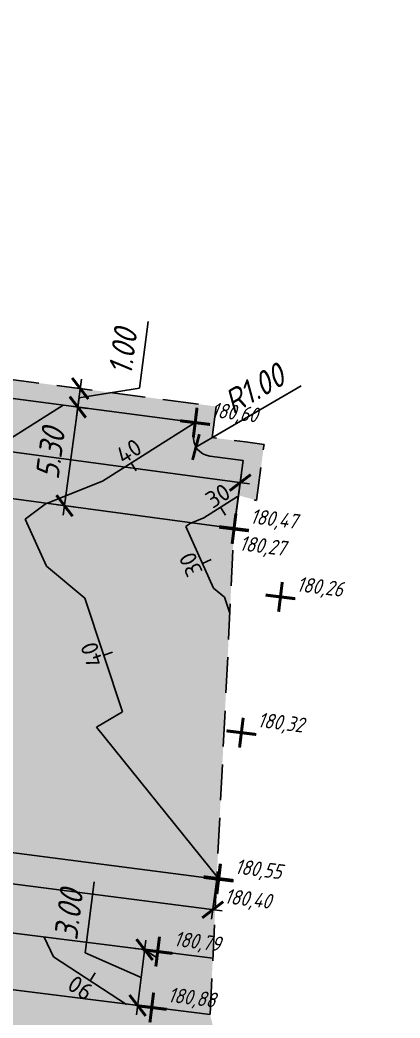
# Model space of a CAD drawing. Extents: x 8646 to 18206, y -17605 to -192.
# Drawn here: x 9248.5 to 9268.8, y -8885.2 to -8832 of the extents above; entities that cross this region are included whole.
import ezdxf
from ezdxf.enums import TextEntityAlignment as Align

# ---------------------------------------------------------------- set-up
doc = ezdxf.new("R2010")
doc.units = 0
doc.linetypes.add('ШТРИХОВАЯ2', pattern=[9.525, 6.35, -3.175])
doc.layers.get('0').update_dxf_attribs({"linetype": 'CONTINUOUS'})
doc.layers.get('DEFPOINTS').update_dxf_attribs({"linetype": 'CONTINUOUS'})
for name, color, linetype in [('_ГП_ВЕРТИКАЛКА', 1, 'CONTINUOUS'), ('ДВ_ГП_П_БОРТ_БР100_30_15', 140, 'CONTINUOUS'), ('ДВ_ГП_П_БОРТ_ГП1', 5, 'CONTINUOUS'), ('ДВ_ГП_П_БОРТ_ГП2-ГП3', 190, 'CONTINUOUS'), ('ДВ_ГП_П_ГАЗОН_РУЛОННЫЙ', 9, 'CONTINUOUS'), ('ДВ_ГП_П_ГРАНИЦА_РАБОТ', 230, 'ШТРИХОВАЯ2'), ('ДВ_ГП_П_ОФР_РАЗМЕРЫ_ОСН', 242, 'CONTINUOUS'), ('ДВ_ПП_ДО_ТИП2_РЕМОНТ_ПОКРЫ', 31, 'CONTINUOUS'), ('ДВ_ПП_ДО_ТИП5А_КАПРЕМОНТ_Т', 33, 'CONTINUOUS')]:
    doc.layers.add(name, color=color, linetype=linetype)
doc.styles.add('SMPLX_1_0', font='simplex8.shx', dxfattribs={"width": 0.8, "oblique": 15})
doc.styles.add('СПДС', font='isocpeur.ttf', dxfattribs={"width": 0.9, "oblique": 15})
doc.styles.add('ТВЕРЬУНИВЕРСАЛПРОЕКТ', font='isocpeur.ttf')
doc.dimstyles.new('ДЕЛОВОЙ_ВЕКТОР', dxfattribs={"dimtxt": 1.25, "dimasz": 1, "dimexe": 0.5, "dimexo": 0, "dimgap": 0.5, "dimtad": 1, "dimzin": 1, "dimtxsty": 'СПДС', "dimblk": 'ARCHTICK', "dimcen": 0, "dimdle": 0.5, "dimclrd": 256, "dimclre": 256, "dimclrt": 256, "dimazin": 3, "dimtfac": 1, "dimtmove": 0, "dimatfit": 3, "dimtolj": 1, "dimtzin": 9})
doc.dimstyles.new('ДЕЛОВОЙ_ВЕКТОР$4', dxfattribs={"dimtxt": 1.25, "dimasz": 1, "dimexe": 0.5, "dimexo": 0, "dimgap": 0.5, "dimtad": 1, "dimzin": 1, "dimtxsty": 'СПДС', "dimblk1": 'ARCHTICK', "dimsah": 1, "dimcen": 0, "dimdle": 0.5, "dimclrd": 256, "dimclre": 256, "dimclrt": 256, "dimazin": 3, "dimtfac": 1, "dimtmove": 0, "dimatfit": 3, "dimtolj": 1, "dimtzin": 9})

# ---------------------------------------------------------------- blocks, each defined once
blk = doc.blocks.new('_ARCHTICK')
at = {"color": 0, "linetype": 'BYBLOCK', "const_width": 0.15}
blk.add_lwpolyline([(-0.5, -0.5), (0.5, 0.5)], dxfattribs=at)
blk = doc.blocks.new('*D332')
at = {"layer": 'DEFPOINTS', "color": 0}
for p in [(9255.196, -8881.551), (9255.196, -8881.551), (9254.823, -8884.527)]:
    blk.add_point(p, dxfattribs=at)
at = {"layer": 'ДВ_ГП_П_ОФР_РАЗМЕРЫ_ОСН'}
for p, q in [((9252.025, -8881.72), (9252.5, -8877.939)), ((9254.76, -8885.024), (9255.258, -8881.055)), ((9255.009, -8883.039), (9252.025, -8881.72)), ((9255.196, -8881.551), (9254.7, -8881.489)), ((9254.823, -8884.527), (9254.326, -8884.465))]:
    blk.add_line(p, q, dxfattribs=at)
for p, rotation in [((9255.196, -8881.551), 82.84548946786047), ((9254.823, -8884.527), 262.8454894678605)]:
    blk.add_blockref('_ARCHTICK', p, dxfattribs=dict(at, rotation=rotation))
at = {"layer": 'ДВ_ГП_П_ОФР_РАЗМЕРЫ_ОСН', "insert": (9251.146, -8879.689), "char_height": 1.25, "attachment_point": 5, "rotation": 82.8455, "style": 'СПДС'}
blk.add_mtext('\\A1;3.00', dxfattribs=at)
blk = doc.blocks.new('*D757')
at = {"layer": 'DEFPOINTS', "color": 0}
for p in [(9223.796, -8854.241), (9260.296, -8856.662), (9259.967, -8859.109)]:
    blk.add_point(p, dxfattribs=at)
at = {"layer": 'ДВ_ГП_П_ОФР_РАЗМЕРЫ_ОСН'}
for p, q in [((9223.796, -8854.241), (9224.192, -8851.299)), ((9223.63, -8851.727), (9260.792, -8856.729)), ((9259.967, -8859.109), (9260.363, -8856.167))]:
    blk.add_line(p, q, dxfattribs=at)
for p, rotation in [((9224.125, -8851.794), 172.3350208561763), ((9260.296, -8856.662), 352.3350208561764)]:
    blk.add_blockref('_ARCHTICK', p, dxfattribs=dict(at, rotation=rotation))
at = {"layer": 'ДВ_ГП_П_ОФР_РАЗМЕРЫ_ОСН', "insert": (9242.361, -8853.113), "char_height": 1.25, "attachment_point": 5, "rotation": 352.335, "style": 'СПДС'}
blk.add_mtext('\\A1;36.50', dxfattribs=at)
blk = doc.blocks.new('*D850')
at = {"layer": 'DEFPOINTS', "color": 0}
for p in [(9182.343, -8867.842), (9259.042, -8877.797), (9258.831, -8879.426)]:
    blk.add_point(p, dxfattribs=at)
at = {"layer": 'ДВ_ГП_П_ОФР_РАЗМЕРЫ_ОСН'}
for p, q in [((9182.343, -8867.842), (9182.067, -8869.967)), ((9181.636, -8869.407), (9259.327, -8879.49)), ((9259.042, -8877.797), (9258.767, -8879.921))]:
    blk.add_line(p, q, dxfattribs=at)
for p, rotation in [((9182.132, -8869.471), 172.6050276882135), ((9258.831, -8879.426), 352.6050276882135)]:
    blk.add_blockref('_ARCHTICK', p, dxfattribs=dict(at, rotation=rotation))
at = {"layer": 'ДВ_ГП_П_ОФР_РАЗМЕРЫ_ОСН', "insert": (9220.626, -8873.333), "char_height": 1.25, "attachment_point": 5, "rotation": 352.605, "style": 'СПДС'}
blk.add_mtext('\\A1;77.34', dxfattribs=at)
blk = doc.blocks.new('M_POINT_06')
at = {"const_width": 0.2}
for points in [[(0, 1), (0, -1)], [(-1, 0), (1, 0)]]:
    blk.add_lwpolyline(points, dxfattribs=at)
at = {"color": 0, "linetype": 'BYBLOCK'}
blk.add_point((0, 0), dxfattribs=at)
at = {"color": 0, "linetype": 'BYBLOCK', "style": 'SMPLX_1_0', "oblique": 15, "width": 0.8}
for tag, p in [('NORTH', (1, 3.5)), ('EAST', (1, 2)), ('ELEVATION', (1, 0.5)), ('DESCRIPTION', (1, -1))]:
    blk.add_attdef(tag, p, '', height=1, dxfattribs=at)
for tag, p in [('Z', (-1, 2)), ('NUMBER', (-1, 0.5)), ('CODE1', (-1, -1)), ('CODE2', (-1, -2.5)), ('CODE3', (-1, -4))]:
    blk.add_attdef(tag, text='', height=1, dxfattribs=at).set_placement(p, align=Align.RIGHT)
blk = doc.blocks.new('*U996')
at = {"color": 0, "linetype": 'CONTINUOUS'}
blk.add_lwpolyline([(0, 0), (-0.217, 0.451)], dxfattribs=at)
at = {"color": 0, "linetype": 'CONTINUOUS', "style": 'ТВЕРЬУНИВЕРСАЛПРОЕКТ', "flags": 4}
blk.add_attdef('ГОРИЗОНТАЛЬ', (0.442, 0.051), '', height=0.9, rotation=205.674, dxfattribs=at)
blk = doc.blocks.new('*U997')
at = {"color": 0, "linetype": 'CONTINUOUS'}
blk.add_lwpolyline([(0, 0), (-0.262, 0.426)], dxfattribs=at)
at = {"color": 0, "linetype": 'CONTINUOUS', "style": 'ТВЕРЬУНИВЕРСАЛПРОЕКТ', "flags": 4}
blk.add_attdef('ГОРИЗОНТАЛЬ', (0.434, 0.096), '', height=0.9, rotation=211.5425, dxfattribs=at)
blk = doc.blocks.new('M_POINT_04')
at = {"color": 0, "const_width": 0.2}
for points in [[(0, 1), (0, -1)], [(-1, 0), (1, 0)]]:
    blk.add_lwpolyline(points, dxfattribs=at)
at = {"color": 0, "linetype": 'BYBLOCK'}
blk.add_point((0, 0), dxfattribs=at)
at = {"color": 0, "linetype": 'BYBLOCK', "style": 'SMPLX_1_0', "oblique": 15, "width": 0.8}
for tag, p in [('NORTH', (1, 3.5)), ('EAST', (1, 2)), ('ELEVATION', (1, 0.5)), ('DESCRIPTION', (1, -1))]:
    blk.add_attdef(tag, p, '', height=1, dxfattribs=at)
for tag, p in [('Z', (-1, 2)), ('NUMBER', (-1, 0.5)), ('CODE1', (-1, -1)), ('CODE2', (-1, -2.5)), ('CODE3', (-1, -4))]:
    blk.add_attdef(tag, text='', height=1, dxfattribs=at).set_placement(p, align=Align.RIGHT)
blk = doc.blocks.new('*U1055')
at = {"color": 0, "linetype": 'CONTINUOUS'}
blk.add_lwpolyline([(0, 0), (-0.451, 0.216)], dxfattribs=at)
at = {"color": 0, "linetype": 'CONTINUOUS', "style": 'ТВЕРЬУНИВЕРСАЛПРОЕКТ', "flags": 4}
blk.add_attdef('ГОРИЗОНТАЛЬ', (0.313, 0.316), '', height=0.9, rotation=244.3552, dxfattribs=at)
blk = doc.blocks.new('*D1266')
at = {"layer": 'DEFPOINTS', "color": 0}
for p in [(9258.8, -8854.261), (9257.936, -8854.765)]:
    blk.add_point(p, dxfattribs=at)
at = {"layer": 'ДВ_ГП_П_ОФР_РАЗМЕРЫ_ОСН'}
blk.add_line((9263.54, -8851.5), (9257.936, -8854.765), dxfattribs=at)
at = {"layer": 'ДВ_ГП_П_ОФР_РАЗМЕРЫ_ОСН', "rotation": 210.2275875407392}
blk.add_blockref('_ARCHTICK', (9257.936, -8854.765), dxfattribs=at)
at = {"layer": 'ДВ_ГП_П_ОФР_РАЗМЕРЫ_ОСН', "insert": (9261.036, -8851.657), "char_height": 1.25, "attachment_point": 5, "rotation": 30.2276, "style": 'СПДС'}
blk.add_mtext('\\A1;R1.00', dxfattribs=at)
blk = doc.blocks.new('*D1267')
at = {"layer": 'DEFPOINTS', "color": 0}
for p in [(9251.283, -8852.59), (9250.575, -8857.845), (9250.926, -8857.892)]:
    blk.add_point(p, dxfattribs=at)
at = {"layer": 'ДВ_ГП_П_ОФР_РАЗМЕРЫ_ОСН'}
for p, q in [((9251.699, -8852.142), (9250.859, -8858.388)), ((9251.283, -8852.59), (9252.128, -8852.704)), ((9250.575, -8857.845), (9251.421, -8857.959))]:
    blk.add_line(p, q, dxfattribs=at)
for p, rotation in [((9251.633, -8852.638), 82.3359128377716), ((9250.926, -8857.892), 262.3359128377716)]:
    blk.add_blockref('_ARCHTICK', p, dxfattribs=dict(at, rotation=rotation))
at = {"layer": 'ДВ_ГП_П_ОФР_РАЗМЕРЫ_ОСН', "insert": (9250.164, -8855.115), "char_height": 1.25, "attachment_point": 5, "rotation": 82.3359, "style": 'СПДС'}
blk.add_mtext('\\A1;5.30', dxfattribs=at)
blk = doc.blocks.new('*U1268')
at = {"color": 0, "linetype": 'CONTINUOUS'}
blk.add_lwpolyline([(0, 0), (0.385, 0.318)], dxfattribs=at)
at = {"color": 0, "linetype": 'CONTINUOUS', "style": 'ТВЕРЬУНИВЕРСАЛПРОЕКТ', "flags": 4}
blk.add_attdef('ГОРИЗОНТАЛЬ', (0.156, -0.417), '', height=0.9, rotation=129.5657, dxfattribs=at)
blk = doc.blocks.new('*D1271')
at = {"layer": 'DEFPOINTS', "color": 0}
for p in [(9251.763, -8851.645), (9251.763, -8851.645), (9251.632, -8852.637)]:
    blk.add_point(p, dxfattribs=at)
at = {"layer": 'ДВ_ГП_П_ОФР_РАЗМЕРЫ_ОСН'}
for p, q in [((9254.918, -8851.621), (9255.388, -8848.067)), ((9251.566, -8853.132), (9251.828, -8851.15)), ((9251.697, -8852.141), (9254.918, -8851.621)), ((9251.763, -8851.645), (9252.259, -8851.711)), ((9251.632, -8852.637), (9252.128, -8852.702))]:
    blk.add_line(p, q, dxfattribs=at)
for p, rotation in [((9251.763, -8851.645), 82.47339614147498), ((9251.632, -8852.637), 262.473396141475)]:
    blk.add_blockref('_ARCHTICK', p, dxfattribs=dict(at, rotation=rotation))
at = {"layer": 'ДВ_ГП_П_ОФР_РАЗМЕРЫ_ОСН', "insert": (9254.038, -8849.696), "char_height": 1.25, "attachment_point": 5, "rotation": 82.4734, "style": 'СПДС'}
blk.add_mtext('\\A1;1.00', dxfattribs=at)

msp = doc.modelspace()

# ---------------------------------------------------------------- hatches: boundary and pattern name
at = {"layer": 'ДВ_ГП_П_ГАЗОН_РУЛОННЫЙ'}
h = msp.add_hatch(color=256, dxfattribs=at)
h.dxf.hatch_style = 1
edge = h.paths.add_edge_path()
edge.add_line((9258.834, -8882.007), (9259.042, -8877.797))
edge.add_line((9259.042, -8877.797), (9182.343, -8867.842))
edge.add_line((9182.343, -8867.842), (9152.03, -8860.335))
edge.add_line((9152.03, -8860.335), (9005.826, -8841.827))
edge.add_arc((9005.073, -8847.78), 6, 82.7853, 143.6672)
edge.add_arc((9002.656, -8846.002), 3, 143.6693, 262.4656)
edge.add_line((9002.263, -8848.976), (9125.548, -8865.277))
edge.add_line((9125.548, -8865.277), (9258.834, -8882.007))
h = msp.add_hatch(color=256, dxfattribs=at)
h.dxf.hatch_style = 1
h.paths.add_polyline_path([(9259.012, -8852.603), (9244.561, -8850.694), (9244.796, -8851.733), (9257.894, -8853.464), (9257.808, -8854.135, 0.412949), (9258.67, -8855.253), (9260.445, -8855.487), (9260.201, -8857.335), (9261.173, -8857.611), (9261.567, -8854.626), (9260.576, -8854.496), (9258.8, -8854.261)])
h = msp.add_hatch(color=256, dxfattribs=at)
h.dxf.hatch_style = 1
edge = h.paths.add_edge_path()
edge.add_line((9258.684, -8885.012), (9231.625, -8881.616))
edge.add_arc((9231.252, -8884.592), 3, 82.8455, 99.3955)
edge.add_line((9230.762, -8881.633), (9224.004, -8891.01))
edge.add_arc((9224.9, -8890.564), 1, 206.4338, 263.2967)
edge.add_line((9224.783, -8891.558), (9228.578, -8892.004))
edge.add_arc((9228.462, -8892.997), 1, 10.4859, 83.2967, ccw=False)
edge.add_line((9229.445, -8892.815), (9229.692, -8894.148))
edge.add_line((9229.692, -8894.148), (9233.296, -8893.288))
edge.add_arc((9233.412, -8893.774), 0.5, 12.4994, 103.4244, ccw=False)
edge.add_line((9233.9, -8893.666), (9235.975, -8903.025))
edge.add_arc((9235.487, -8903.134), 0.5, -75.888, 12.4994, ccw=False)
edge.add_line((9235.609, -8903.619), (9233.727, -8904.092))
edge.add_line((9233.727, -8904.092), (9234.326, -8906.174))
edge.add_line((9234.326, -8906.174), (9241.83, -8904.028))
edge.add_arc((9241.005, -8901.143), 3, 285.9611, 368.3237)
edge.add_line((9243.973, -8900.709), (9243.132, -8894.961))
edge.add_line((9243.132, -8894.961), (9243.07, -8894.538))
edge.add_line((9243.07, -8894.538), (9256.23, -8893.044))
edge.add_line((9256.23, -8893.044), (9258.896, -8904.974))
edge.add_line((9258.896, -8904.974), (9263.836, -8904.07))
edge.add_line((9263.836, -8904.07), (9258.684, -8885.012))
at = {"layer": 'ДВ_ПП_ДО_ТИП2_РЕМОНТ_ПОКРЫ'}
h = msp.add_hatch(color=256, dxfattribs=at)
h.dxf.hatch_style = 1
edge = h.paths.add_edge_path()
edge.add_line((9259.042, -8877.797), (9259.967, -8859.109))
edge.add_line((9259.967, -8859.109), (9223.796, -8854.241))
edge.add_line((9223.796, -8854.241), (9197.743, -8853.862))
edge.add_line((9197.743, -8853.862), (9147.992, -8847.537))
edge.add_arc((9148.37, -8844.561), 3, 171.6794, 262.7553, ccw=False)
edge.add_line((9145.401, -8844.127), (9140.086, -8843.498))
edge.add_line((9140.086, -8843.498), (9138.176, -8858.581))
edge.add_line((9138.176, -8858.581), (9152.03, -8860.335))
edge.add_line((9152.03, -8860.335), (9182.343, -8867.842))
edge.add_line((9182.343, -8867.842), (9259.042, -8877.797))
at = {"layer": 'ДВ_ПП_ДО_ТИП5А_КАПРЕМОНТ_Т'}
h = msp.add_hatch(color=256, dxfattribs=at)
h.dxf.hatch_style = 1
h.paths.add_polyline_path([(9257.893, -8853.464), (9224.494, -8849.051), (9223.796, -8854.241), (9259.967, -8859.109), (9260.445, -8855.487), (9258.67, -8855.253, -0.412056), (9257.808, -8854.138)])
h = msp.add_hatch(color=256, dxfattribs=at)
h.dxf.hatch_style = 1
h.paths.add_polyline_path([(9195.414, -8909.08), (9182.264, -8911.664), (9182.28, -8911.557), (9182.241, -8911.565), (9181.925, -8910.202), (9197.799, -8907.083), (9199.048, -8910.958, 0.559062), (9200.703, -8911.362), (9220.211, -8892.059, 0.051523), (9220.733, -8891.424), (9226.674, -8882.449, 0.556309), (9225.965, -8880.905), (9132.536, -8869.178, 0.218605), (9130.148, -8869.931), (9104.291, -8893.352, 0.245235), (9103.971, -8894.22), (9105.439, -8905.705), (9103.951, -8905.895), (9102.206, -8892.247), (9103.459, -8892.082), (9127.593, -8870.222), (9129.074, -8868.88), (9127.559, -8868.71, 0.14249), (9127.046, -8868.489), (9125.165, -8868.252), (9111.18, -8866.403, -0.265485), (9101.522, -8865.126), (9046.476, -8857.848), (9046.803, -8855.369), (9069.097, -8858.171), (9085.655, -8860.271), (9102.916, -8862.451), (9125.548, -8865.277), (9258.834, -8882.007), (9258.685, -8885.012), (9231.625, -8881.616, 0.285092), (9228.75, -8882.936), (9224.066, -8890.012, 0.55889), (9224.783, -8891.558), (9228.578, -8892.004, -0.328835), (9229.445, -8892.815), (9229.692, -8894.148), (9228.231, -8894.497), (9228.171, -8894.176, 0.328835), (9227.305, -8893.364), (9222.805, -8892.835, 0.203692), (9221.968, -8893.103, -0.02145), (9221.618, -8893.481), (9200.672, -8914.207, 0.282822), (9200.423, -8915.224), (9201.009, -8917.043), (9199.974, -8917.426, -0.208234), (9199.177, -8917.381), (9199.212, -8917.495, -0.136968), (9198.66, -8916.743), (9197.983, -8914.177), (9196.559, -8909.755, 0.38017)])

# ---------------------------------------------------------------- linework, layer by layer
at = {"color": 6}
msp.add_line((9257.894, -8853.464), (9252.954, -8856.576), dxfattribs=at)
at = {"layer": '_ГП_ВЕРТИКАЛКА'}
for p, q in [((9250.854, -8852.534), (9247.56, -8854.608)), ((9257.894, -8853.464), (9252.954, -8856.576)), ((9249.971, -8857.773), (9252.954, -8856.576)), ((9249.962, -8857.763), (9248.832, -8858.606)), ((9260.15, -8857.407), (9258.347, -8858.543)), ((9248.832, -8858.606), (9249.957, -8861.113)), ((9257.658, -8858.798), (9257.397, -8858.993)), ((9257.658, -8858.819), (9258.347, -8858.543)), ((9257.397, -8858.993), (9258.875, -8862.284)), ((9249.957, -8861.113), (9252.015, -8862.824)), ((9258.875, -8862.284), (9259.463, -8862.773)), ((9254.018, -8868.877), (9252.015, -8862.824)), ((9259.744, -8863.621), (9259.463, -8862.773)), ((9252.633, -8869.693), (9254.018, -8868.877)), ((9252.633, -8869.693), (9259.137, -8877.766)), ((9249.848, -8880.886), (9250.342, -8881.944)), ((9255.344, -8881.585), (9255.389, -8881.681)), ((9255.859, -8881.986), (9255.389, -8881.681)), ((9254.231, -8884.47), (9250.342, -8881.944))]:
    msp.add_line(p, q, dxfattribs=at)
at = {"layer": 'ДВ_ГП_П_БОРТ_БР100_30_15'}
for points in [[(9258.834, -8882.007), (9125.548, -8865.277), (9009.014, -8849.869)], [(9244.796, -8851.733), (9257.894, -8853.464), (9257.808, -8854.135)], [(9258.67, -8855.253), (9260.445, -8855.487)], [(9259.964, -8859.133), (9260.445, -8855.487)], [(9258.685, -8885.012), (9231.625, -8881.616)]]:
    msp.add_lwpolyline(points, dxfattribs=at)
msp.add_arc((9258.8, -8854.261), 1, 172.7281, 262.4806, dxfattribs=at)
at = {"layer": 'ДВ_ГП_П_БОРТ_ГП1'}
msp.add_lwpolyline([(9005.826, -8841.827), (9152.03, -8860.335), (9182.343, -8867.842), (9259.042, -8877.797)], dxfattribs=at)
at = {"layer": 'ДВ_ГП_П_БОРТ_ГП2-ГП3', "flags": 128}
msp.add_lwpolyline([(9223.796, -8854.241), (9259.968, -8859.109)], dxfattribs=at)
at = {"layer": 'ДВ_ГП_П_ГРАНИЦА_РАБОТ', "ltscale": 0.3, "flags": 128}
msp.add_lwpolyline([(9268.82, -8923.047), (9267.966, -8923.817), (9267.42, -8921.339), (9266.548, -8921.531), (9265.888, -8918.532), (9259.234, -8919.997), (9258.509, -8916.701), (9256.561, -8917.13), (9256.221, -8915.584), (9255.049, -8915.842), (9255.591, -8918.306), (9253.373, -8918.777), (9253.899, -8921.17), (9239.575, -8924.322), (9238.893, -8921.222), (9236.71, -8921.702), (9236.448, -8920.508), (9235.373, -8920.744), (9235.795, -8922.663), (9233.703, -8923.123), (9234.225, -8925.498), (9220.028, -8928.622), (9219.506, -8926.253), (9219.281, -8924.725), (9218.193, -8924.886), (9218.429, -8926.49), (9214.158, -8927.429), (9214.679, -8929.798), (9200.299, -8932.962), (9199.805, -8930.717), (9194.494, -8931.886), (9194.988, -8934.13), (9180.793, -8937.253), (9179.382, -8931.455), (9178.22, -8931.755), (9178.866, -8934.077), (9176.655, -8934.563), (9176.909, -8935.716), (9174.937, -8936.149), (9175.438, -8938.431), (9161.053, -8941.596), (9159.977, -8936.703), (9158.808, -8936.974), (9159.299, -8939.066), (9157.16, -8939.536), (9157.259, -8939.985), (9155.223, -8940.433), (9155.736, -8942.765), (9141.513, -8945.894), (9140.998, -8943.551), (9135.689, -8944.719), (9136.204, -8947.062), (9121.791, -8950.233), (9121.281, -8947.913), (9116.077, -8949.105), (9116.577, -8951.38), (9111.672, -8952.459), (9111.435, -8951.381), (9107.935, -8952.035), (9108.196, -8953.224), (9102.198, -8954.543), (9100.703, -8947.361), (9099.527, -8947.599), (9100.112, -8950.645), (9098.09, -8951.09), (9098.48, -8952.863), (9096.398, -8953.321), (9096.922, -8955.704), (9082.624, -8958.849), (9081.319, -8952.862), (9080.146, -8953.115), (9080.765, -8955.984), (9078.65, -8956.44), (9078.817, -8957.201), (9076.752, -8957.655), (9077.274, -8960.026), (9068.883, -8961.872), (9068.622, -8960.69), (9067.426, -8960.95), (9067.684, -8962.136), (9062.978, -8963.171), (9062.198, -8959.622), (9060.125, -8960.078), (9059.332, -8957.24), (9058.24, -8957.507), (9059.223, -8961.525), (9057.108, -8961.99), (9057.627, -8964.348), (9043.389, -8967.481), (9042.142, -8961.81), (9041.166, -8962.013), (9041.476, -8964.549), (9039.359, -8965.015), (9039.535, -8965.815), (9037.477, -8966.268), (9038.005, -8968.665), (9023.715, -8971.809), (9022.555, -8966.839), (9021.453, -8967.115), (9021.935, -8969.303), (9019.44, -8969.852), (9016.358, -8954.631), (9014.738, -8946.627), (9019.971, -8945.69), (9019.386, -8941.979), (9018.45, -8942.146), (9017.282, -8936.356), (9012.82, -8937.153), (9012.452, -8935.335), (9021.634, -8933.324), (9020.572, -8928.029), (9020.572, -8928.029), (9021.528, -8927.837), (9021.905, -8929.719), (9023.357, -8929.428), (9022.98, -8927.546), (9038.785, -8924.377), (9039.12, -8926.046), (9040.574, -8925.717), (9040.247, -8924.084), (9050.261, -8922.076), (9047.419, -8907.193), (9048.315, -8907.022), (9047.912, -8905.107), (9047.027, -8905.293), (9046.599, -8904.991), (9044.911, -8905.346), (9040.568, -8884.611), (9019.86, -8885.226), (9019.856, -8885.114), (9019.597, -8883.873), (9018.439, -8884.115), (9017.987, -8881.952), (9014.996, -8882.577), (9015.707, -8885.981), (9012.637, -8886.623), (9011.117, -8878.844), (9009.696, -8878.994), (9009.247, -8879.042), (9009.667, -8881.463), (9005.898, -8887.403), (9005.682, -8888.528), (9005.929, -8892.651), (9009.376, -8909.472), (9007.307, -8909.921), (9001.937, -8911.089), (9003.563, -8918.143), (8996.214, -8919.835), (8996.554, -8921.31), (8993.436, -8922.017), (8991.978, -8922.363), (8986.66, -8923.586), (8986.321, -8922.113), (8963.474, -8927.374), (8959.567, -8909.581), (8961.728, -8909.077), (8960.633, -8903.456), (8958.332, -8903.922), (8955.3, -8889.814), (8957.421, -8889.349), (8956.207, -8883.818), (8954.143, -8884.199), (8952.854, -8877.842), (8953.971, -8877.612), (8953.362, -8875.139), (8952.329, -8875.362), (8952.046, -8874.025), (8945.066, -8875.502), (8944.699, -8873.848), (8941.77, -8874.497), (8941.554, -8873.521), (8940.087, -8873.738), (8938.819, -8867.536), (8933.588, -8858.363), (8908.272, -8863.887), (8890.214, -8867.683), (8868.224, -8766.299), (8880.504, -8765.823, 0.000004), (8879.83, -8758.826, 0.000004), (8877.441, -8748.757, 0.000004), (8908.505, -8741.67, 0.000004), (8911.147, -8753.203, 0.000004), (8924.867, -8752.75, 0.000004), (8941.254, -8750.539), (8941.928, -8753.75), (8940.375, -8754.076), (8941.082, -8757.438), (8960.582, -8753.342), (8960.71, -8753.949), (8965.826, -8752.862), (8965.701, -8752.267), (8980.239, -8749.213), (8980.36, -8749.789), (8985.458, -8748.774), (8985.326, -8748.144), (8999.917, -8745.079), (9000.038, -8745.653), (9005.117, -8744.598), (9004.994, -8744.013), (9019.644, -8740.936), (9019.765, -8741.508), (9024.909, -8740.441), (9024.786, -8739.855), (9039.267, -8736.814), (9039.39, -8737.399), (9041.246, -8737.009), (9046.842, -8764.738), (9054.559, -8763.782), (9096.271, -8764.534), (9111.205, -8761.26), (9143.347, -8755.734), (9143.713, -8757.412), (9142.177, -8757.746), (9143.024, -8761.655), (9144.566, -8761.318), (9145.264, -8764.538), (9141.237, -8765.515), (9142.661, -8772.156), (9146.757, -8771.351), (9148.825, -8780.819), (9147.374, -8781.117), (9148.229, -8785.281), (9149.732, -8784.973), (9149.856, -8785.542), (9156.518, -8784.075), (9156.264, -8782.936), (9164.881, -8781.017), (9163.363, -8773.841), (9163.534, -8773.805), (9167.59, -8793.243), (9175.135, -8791.566), (9188.245, -8788.651), (9189.499, -8794.488), (9195.377, -8793.277), (9195.978, -8796.011), (9197.26, -8795.721), (9197.046, -8794.8), (9201.891, -8793.706), (9202.721, -8797.601), (9209.779, -8796.07), (9212.717, -8810.176), (9181.32, -8806.417), (9181.397, -8804.411), (9179.016, -8804.126), (9178.937, -8806.131), (9169.471, -8805.03), (9170.258, -8803.078), (9167.779, -8802.775), (9167.03, -8804.706), (9157.398, -8803.553, 0.414007), (9152.862, -8806.933), (9150.341, -8824.183), (9148.368, -8823.845), (9147.883, -8827.159), (9149.87, -8827.41), (9147.407, -8844.261, 0.461909), (9148.246, -8845.553), (9197.582, -8851.825), (9223.058, -8852.225), (9223.637, -8847.917), (9228.669, -8848.594), (9228.57, -8849.59), (9236.774, -8850.674), (9236.905, -8849.682), (9242.839, -8850.466), (9243.116, -8851.511), (9244.796, -8851.733), (9244.561, -8850.694), (9259.012, -8852.603), (9258.8, -8854.261), (9260.576, -8854.496), (9261.567, -8854.626), (9261.173, -8857.611), (9260.201, -8857.335), (9259.967, -8859.109), (9258.685, -8885.016), (9268.182, -8920.147)], format="xyb", close=True, dxfattribs=at)

# ---------------------------------------------------------------- block references
at = {"layer": '_ГП_ВЕРТИКАЛКА', "xscale": 0.8, "yscale": 0.8, "zscale": 0.8, "rotation": 353}
for name, p, values in [('M_POINT_06', (9257.894, -8853.464), {'ELEVATION': '180,60'}), ('M_POINT_06', (9259.965, -8859.133), {'ELEVATION': '180,47'}), ('M_POINT_06', (9262.442, -8862.752), {'ELEVATION': '180,26'}), ('M_POINT_06', (9260.358, -8869.988), {'ELEVATION': '180,32'}), ('M_POINT_06', (9259.147, -8877.799), {'ELEVATION': '180,55'}), ('M_POINT_04', (9255.894, -8881.655), {'ELEVATION': '180,79'}), ('M_POINT_04', (9255.578, -8884.637), {'ELEVATION': '180,88'})]:
    msp.add_blockref(name, p, dxfattribs=at).add_auto_attribs(values)
at = {"layer": '_ГП_ВЕРТИКАЛКА', "color": 1, "linetype": 'CONTINUOUS', "rotation": 262.638981127328}
for name, p, values in [('*U1268', (9254.487, -8855.61), {'ГОРИЗОНТАЛЬ': '40'}), ('*U1268', (9259.248, -8857.975), {'ГОРИЗОНТАЛЬ': '30'}), ('*U997', (9258.284, -8860.967), {'ГОРИЗОНТАЛЬ': '30'}), ('*U996', (9253.017, -8865.851), {'ГОРИЗОНТАЛЬ': '40'})]:
    msp.add_blockref(name, p, dxfattribs=at).add_auto_attribs(values)
at = {"layer": '_ГП_ВЕРТИКАЛКА'}
ref = msp.add_blockref('M_POINT_06', (9259.967, -8859.109), dxfattribs=dict(at, xscale=0.8, yscale=0.8, zscale=0.8, rotation=353))
ref.add_attrib('ELEVATION', '180,27', (9260.232, -8860.27), dxfattribs={"layer": '0', "color": 0, "linetype": 'BYBLOCK', "height": 0.8, "rotation": 353, "style": 'SMPLX_1_0', "oblique": 15, "width": 0.8})
ref = msp.add_blockref('M_POINT_06', (9259.137, -8877.766), dxfattribs=dict(at, xscale=0.8, yscale=0.8, zscale=0.8, rotation=353))
ref.add_attrib('ELEVATION', '180,40', (9259.433, -8879.081), dxfattribs={"layer": '0', "color": 0, "linetype": 'BYBLOCK', "height": 0.8, "rotation": 353, "style": 'SMPLX_1_0', "oblique": 15, "width": 0.8})
at = {"layer": '_ГП_ВЕРТИКАЛКА', "linetype": 'CONTINUOUS', "rotation": 262.638981127328}
msp.add_blockref('*U1055', (9252.286, -8883.207), dxfattribs=at).add_auto_attribs({'ГОРИЗОНТАЛЬ': '90'})

# ---------------------------------------------------------------- dimensions: what is measured, and where the dimension line sits
at = {"layer": 'ДВ_ГП_П_ОФР_РАЗМЕРЫ_ОСН'}
for p1, p2, distance, picture, middle in [((9251.632, -8852.637), (9251.763, -8851.645), 0, '*D1271', (9253.869, -8850.978)), ((9223.796, -8854.241), (9259.967, -8859.109), 2.469, '*D757', (9242.361, -8853.113)), ((9251.283, -8852.59), (9250.575, -8857.845), 0.353, '*D1267', (9250.164, -8855.115)), ((9182.343, -8867.842), (9259.042, -8877.797), -1.643, '*D850', (9220.626, -8873.333)), ((9254.823, -8884.527), (9255.196, -8881.551), 0, '*D332', (9250.971, -8881.084))]:
    dim = msp.add_aligned_dim(p1=p1, p2=p2, distance=distance, dimstyle='ДЕЛОВОЙ_ВЕКТОР', dxfattribs=at)
    dim.commit()
    dim.dimension.update_dxf_attribs({"geometry": picture, "text_midpoint": middle})
dim = msp.add_radius_dim(center=(9258.8, -8854.261), mpoint=(9257.936, -8854.765), dimstyle='ДЕЛОВОЙ_ВЕКТОР$4', override={"dimblk": 'ARCHTICK', "dimsah": 0, "dimtmove": 1, "dimtfillclr": 0}, dxfattribs=at)
dim.commit()
dim.dimension.update_dxf_attribs({"geometry": '*D1266', "text_midpoint": (9261.602, -8852.629), "dimtype": 164})

doc.saveas('drawing.dxf')
